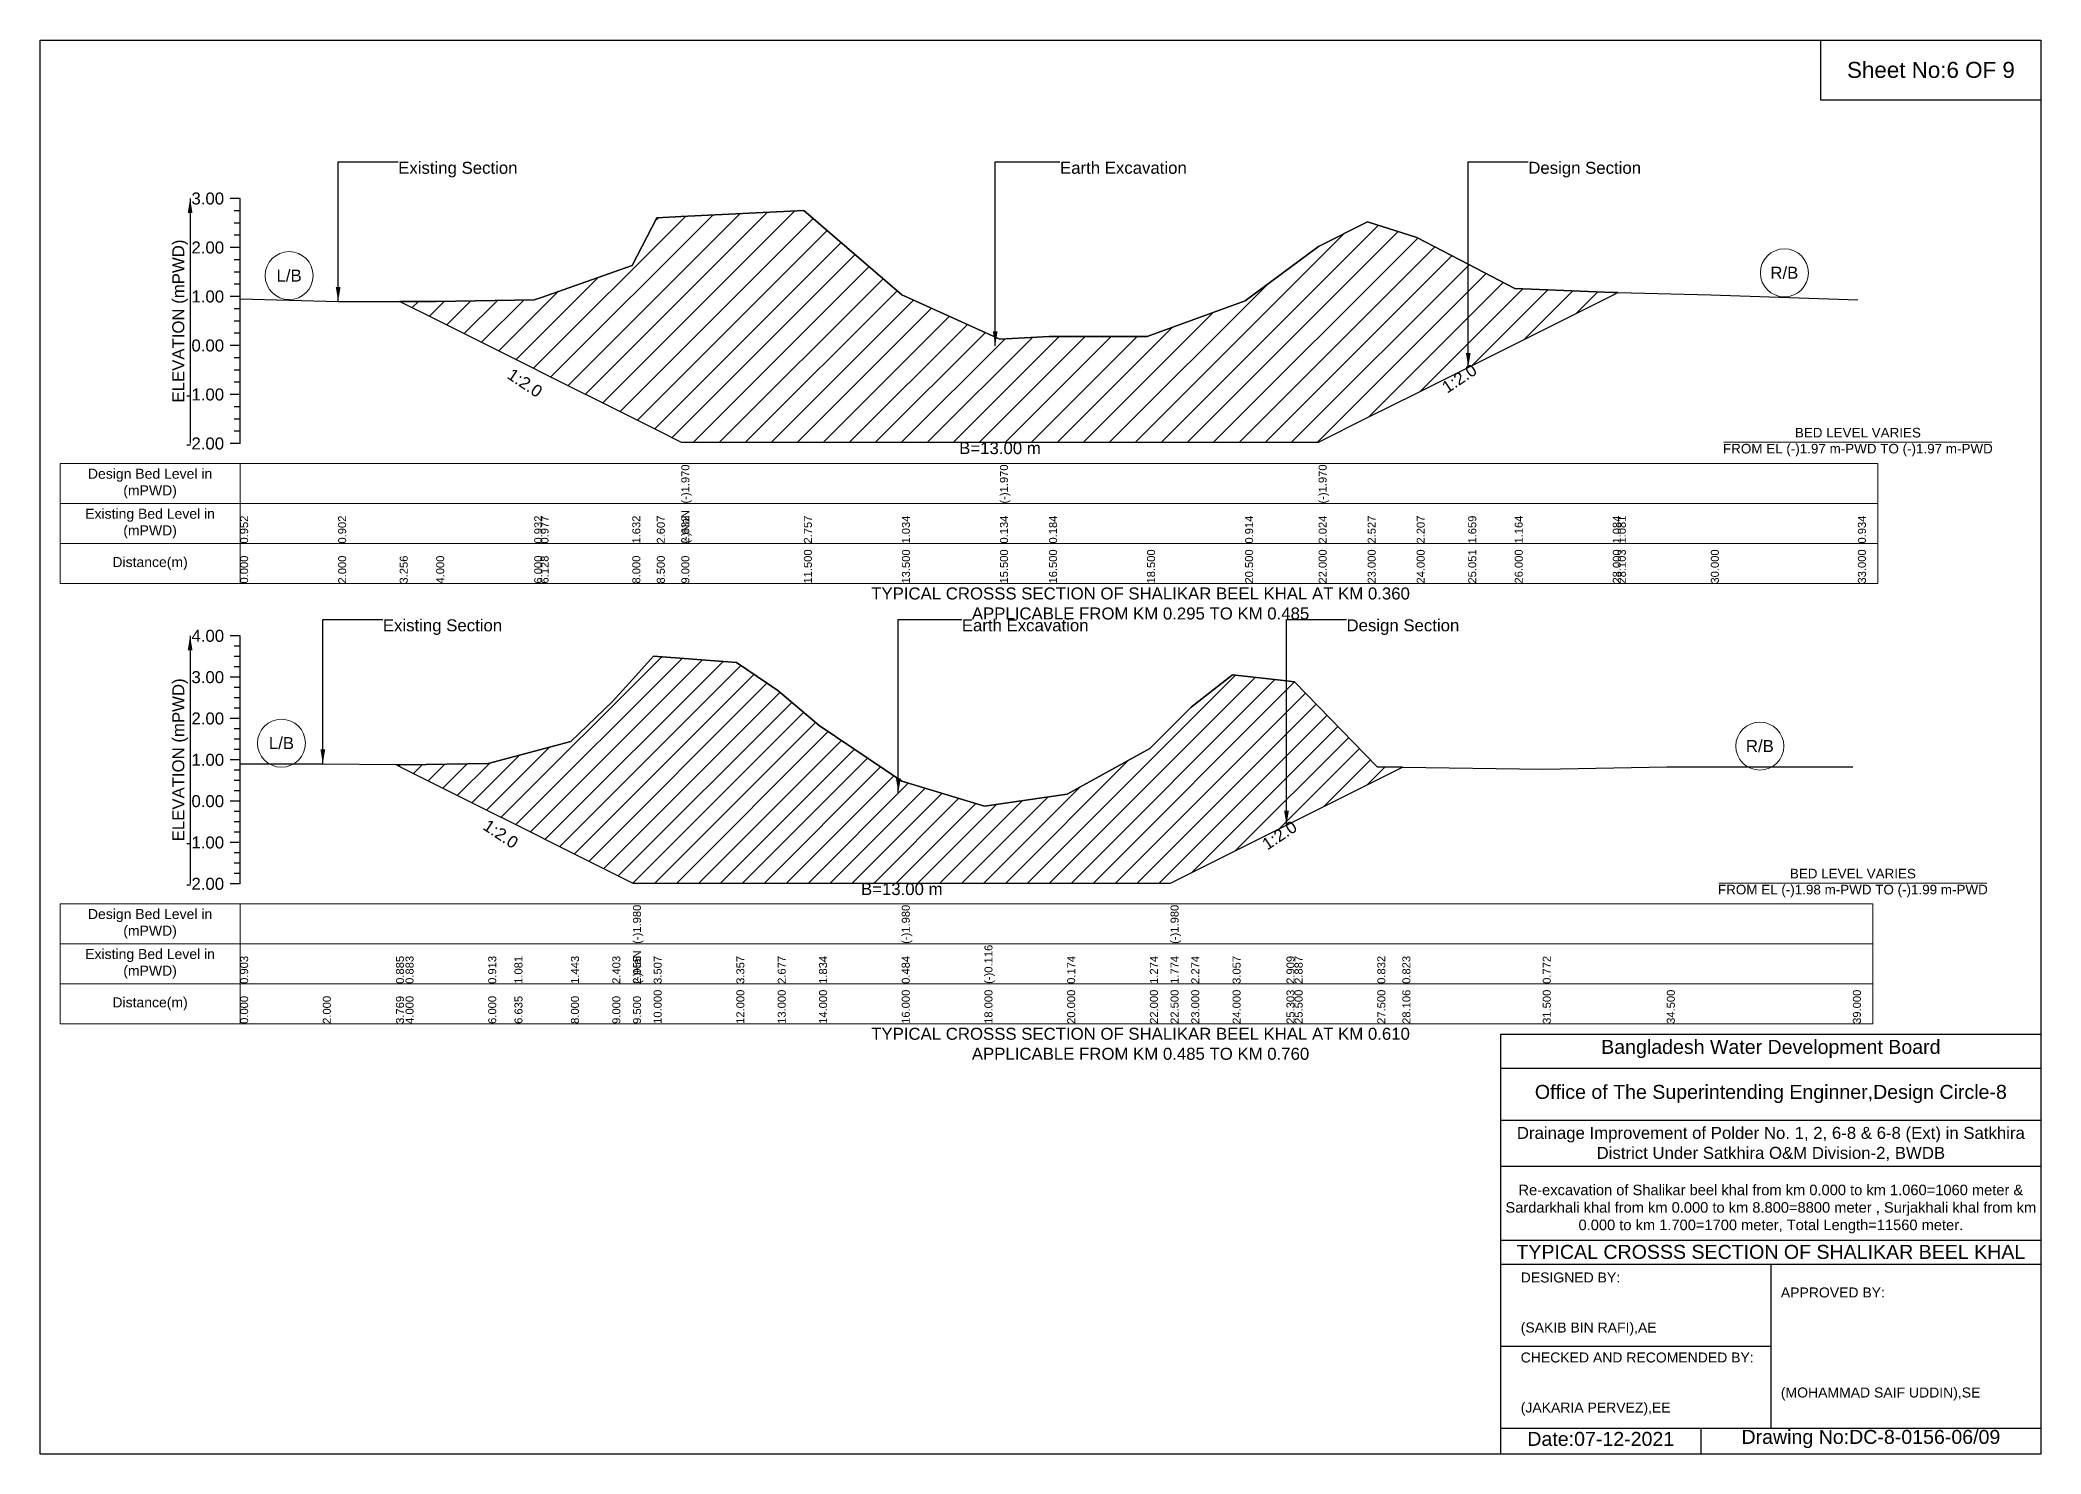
# Model space of a CAD drawing. Header units: inches. Extents: x 93000 to 506000, y -4242 to 0.
# Drawn here: x 380000 to 386000, y -4242 to 0 of the extents above; entities that cross this region are included whole.
import ezdxf

# ---------------------------------------------------------------- set-up
doc = ezdxf.new("R2010")
doc.units = ezdxf.units.IN
doc.header["$LTSCALE"] = 7
doc.header["$MEASUREMENT"] = 0
for name, color, linetype, lineweight in [('Cross section Data Border', 7, 'Continuous', 9), ('Cross Section Labels', 7, 'Continuous', 9), ('Existing_Bed_Level for Xsection', 7, 'Continuous', 25)]:
    doc.layers.add(name, color=color, linetype=linetype, lineweight=lineweight)
doc.styles.get("Standard").update_dxf_attribs({"font": 'arial.ttf'})
doc.dimstyles.get("Standard").update_dxf_attribs({"dimtxt": 0.18, "dimasz": 0.18, "dimexe": 0.18, "dimexo": 0.0625, "dimgap": 0.09, "dimtad": 0, "dimtih": 1, "dimtoh": 1, "dimdec": 4, "dimzin": 0, "dimdsep": 46, "dimtxsty": 'Standard', "dimcen": 0.09, "dimadec": 0, "dimazin": 0, "dimtfac": 1, "dimtdec": 4, "dimtofl": 0, "dimtmove": 0, "dimatfit": 3, "dimfxl": 1, "dimtolj": 1, "dimtzin": 0, "dimarcsym": 0})

msp = doc.modelspace()

# ---------------------------------------------------------------- hatches: boundary and pattern name
at = {"layer": 'Existing_Bed_Level for Xsection'}
h = msp.add_hatch(dxfattribs=at)
h.set_pattern_fill('ANSI31', color=256, scale=441, style=0)
h.paths.add_polyline_path([(381078.6, -784.1), (381188, -838.8), (381482, -985.8), (381500.8, -995.2), (381776, -1132.8), (381849.5, -1169.5), (381923, -1206.3), (382290.5, -1206.3), (382584.5, -1206.3), (382878.5, -1206.3), (383025.5, -1206.3), (383319.5, -1206.3), (383613.5, -1206.3), (383834, -1206.3), (383981, -1132.8), (384128, -1059.3), (384282.6, -982), (384422, -912.3), (384716, -765.3), (384731.1, -757.7), (384716, -757.4), (384422, -745.6), (384282.6, -672.9), (384128, -592.3), (383981, -545.2), (383834, -619.2), (383613.5, -782.3), (383319.5, -889.6), (383025.5, -889.6), (382878.5, -897), (382584.5, -764.7), (382290.5, -511.4), (381923, -529.8), (381849.5, -533.5), (381776, -676.8), (381500.8, -773.1), (381482, -779.7), (381188, -784.1)])
h = msp.add_hatch(dxfattribs=at)
h.set_pattern_fill('ANSI31', color=256, scale=372, style=0)
h.paths.add_polyline_path([(381067.4, -2173.8), (381096, -2188.1), (381344, -2312.1), (381422.7, -2351.5), (381592, -2436.1), (381716, -2498.1), (381778, -2529.1), (381840, -2529.1), (382088, -2529.1), (382212, -2529.1), (382336, -2529.1), (382584, -2529.1), (382832, -2529.1), (383080, -2529.1), (383328, -2529.1), (383390, -2529.1), (383452, -2498.1), (383576, -2436.1), (383737.6, -2355.4), (383762, -2343.1), (384010, -2219.1), (384085.1, -2181.6), (384010, -2180.4), (383762, -1925.6), (383737.6, -1922.9), (383576, -1904.5), (383452, -2001.6), (383390, -2063.6), (383328, -2125.6), (383080, -2262), (382832, -2298), (382584, -2223.6), (382336, -2056.2), (382212, -1951.7), (382088, -1867.3), (381840, -1848.7), (381778, -1917.2), (381716, -1985.6), (381592, -2104.7), (381422.7, -2149.5), (381344, -2170.4), (381096, -2174.1)])

# ---------------------------------------------------------------- linework, layer by layer
for points in [[(380000, 0), (386000, 0), (386000, -4242), (380000, -4242)], [(385340, 0), (386000, 0), (386000, -180), (385340, -180)]]:
    msp.add_lwpolyline(points, close=True)
for points in [[(384380, -4242), (384380, -2982), (386000, -2982)], [(384380, -3084), (386000, -3084)], [(384380, -3240), (386000, -3240)], [(384380, -3378), (386000, -3378)], [(384380, -3600), (386000, -3600)], [(384380, -3672), (386000, -3672)], [(385190, -3672), (385190, -4164)], [(384380, -3918), (385190, -3918)], [(384380, -4164), (386000, -4164)], [(384980, -4164), (384980, -4242)]]:
    msp.add_lwpolyline(points)
at = {"layer": 'Cross section Data Border'}
for points in [[(380060, -1270.7), (385511, -1270.7), (385511, -1630.7), (380060, -1630.7)], [(380060, -2591.6), (385496, -2591.6), (385496, -2951.6), (380060, -2951.6)]]:
    msp.add_lwpolyline(points, close=True, dxfattribs=at)
for points in [[(380600, -1270.7), (380600, -1630.7)], [(380060, -1390.7), (385511, -1390.7)], [(380060, -1510.7), (385511, -1510.7)], [(380600, -2591.6), (380600, -2951.6)], [(380060, -2711.6), (385496, -2711.6)], [(380060, -2831.6), (385496, -2831.6)]]:
    msp.add_lwpolyline(points, dxfattribs=at)
at = {"layer": 'Cross Section Labels'}
for points in [[(385049.1, -1206.3), (385852.9, -1206.3)], [(385034.1, -2529.1), (385837.9, -2529.1)]]:
    msp.add_lwpolyline(points, dxfattribs=at)
for centre in [(380747, -706.9), (385230.5, -698.5), (380724, -2109.6), (385157, -2118.4)]:
    msp.add_circle(centre, 72, dxfattribs=at)
at = {"layer": 'Existing_Bed_Level for Xsection'}
for points in [[(380600, -475.7), (380570, -475.7)], [(380600, -1210.7), (380600, -1063.7), (380600, -916.7), (380600, -769.7), (380600, -622.7), (380600, -475.7)], [(380600, -512.4), (380582, -512.4)], [(380600, -776.8), (380894, -784.1), (381078.6, -784.1), (381188, -784.1), (381482, -779.7), (381500.8, -773.1), (381776, -676.8), (381849.5, -533.5), (381923, -529.8), (381923, -529.8), (382290.5, -511.4), (382584.5, -764.7), (382878.5, -897), (382878.5, -897), (383025.5, -889.6), (383319.5, -889.6), (383613.5, -782.3), (383834, -619.2), (383834, -619.2), (383981, -545.2), (384128, -592.3), (384282.6, -672.9), (384422, -745.6), (384716, -757.4), (384731.1, -757.7), (385010, -764.7), (385451, -779.4)], [(380600, -549.2), (380582, -549.2)], [(380600, -585.9), (380582, -585.9)], [(380600, -622.7), (380570, -622.7)], [(380600, -659.4), (380582, -659.4)], [(380600, -696.2), (380582, -696.2)], [(380600, -769.7), (380570, -769.7)], [(380600, -732.9), (380582, -732.9)], [(380600, -806.4), (380582, -806.4)], [(380600, -843.2), (380582, -843.2)], [(380600, -879.9), (380582, -879.9)], [(380600, -916.7), (380570, -916.7)], [(380600, -953.4), (380582, -953.4)], [(380600, -990.2), (380582, -990.2)], [(380600, -1063.7), (380570, -1063.7)], [(380600, -1026.9), (380582, -1026.9)], [(380600, -1100.4), (380582, -1100.4)], [(380600, -1137.2), (380582, -1137.2)], [(380600, -1173.9), (380582, -1173.9)], [(380600, -1210.7), (380570, -1210.7)], [(380600, -1787.6), (380570, -1787.6)], [(380600, -2531.6), (380600, -2407.6), (380600, -2283.6), (380600, -2159.6), (380600, -2035.6), (380600, -1911.6), (380600, -1787.6)], [(380600, -1818.6), (380582, -1818.6)], [(380600, -1849.6), (380582, -1849.6)], [(380600, -2171.6), (380848, -2171.6), (381067.4, -2173.8), (381096, -2174.1), (381344, -2170.4), (381422.7, -2149.5), (381592, -2104.7), (381716, -1985.6), (381778, -1917.2), (381778, -1917.2), (381840, -1848.7), (382088, -1867.3), (382212, -1951.7), (382336, -2056.2), (382584, -2223.6), (382584, -2223.6), (382832, -2298), (383080, -2262), (383328, -2125.6), (383390, -2063.6), (383390, -2063.6), (383452, -2001.6), (383576, -1904.5), (383737.6, -1922.9), (383762, -1925.6), (384010, -2180.4), (384085.1, -2181.6), (384506, -2187.9), (384878, -2180.4), (385436, -2180.4)], [(380600, -1911.6), (380570, -1911.6)], [(380600, -1880.6), (380582, -1880.6)], [(380600, -1942.6), (380582, -1942.6)], [(380600, -1973.6), (380582, -1973.6)], [(380600, -2035.6), (380570, -2035.6)], [(380600, -2004.6), (380582, -2004.6)], [(380600, -2066.6), (380582, -2066.6)], [(380600, -2097.6), (380582, -2097.6)], [(380600, -2159.6), (380570, -2159.6)], [(380600, -2128.6), (380582, -2128.6)], [(380600, -2190.6), (380582, -2190.6)], [(380600, -2221.6), (380582, -2221.6)], [(380600, -2252.6), (380582, -2252.6)], [(380600, -2283.6), (380570, -2283.6)], [(380600, -2314.6), (380582, -2314.6)], [(380600, -2345.6), (380582, -2345.6)], [(380600, -2376.6), (380582, -2376.6)], [(380600, -2407.6), (380570, -2407.6)], [(380600, -2438.6), (380582, -2438.6)], [(380600, -2469.6), (380582, -2469.6)], [(380600, -2500.6), (380582, -2500.6)], [(380600, -2531.6), (380570, -2531.6)]]:
    msp.add_lwpolyline(points, dxfattribs=at)
for points in [[(381078.6, -784.1), (381078.6, -784.1), (381188, -838.8), (381482, -985.8), (381500.8, -995.2), (381776, -1132.8), (381849.5, -1169.5), (381923, -1206.3), (381923, -1206.3), (382290.5, -1206.3), (382584.5, -1206.3), (382878.5, -1206.3), (382878.5, -1206.3), (383025.5, -1206.3), (383319.5, -1206.3), (383613.5, -1206.3), (383834, -1206.3), (383834, -1206.3), (383981, -1132.8), (384128, -1059.3), (384282.6, -982), (384422, -912.3), (384716, -765.3), (384731.1, -757.7), (384731.1, -757.7), (384731.1, -757.7), (384716, -757.4), (384422, -745.6), (384282.6, -672.9), (384128, -592.3), (383981, -545.2), (383834, -619.2), (383834, -619.2), (383613.5, -782.3), (383319.5, -889.6), (383025.5, -889.6), (382878.5, -897), (382878.5, -897), (382584.5, -764.7), (382290.5, -511.4), (381923, -529.8), (381923, -529.8), (381849.5, -533.5), (381776, -676.8), (381500.8, -773.1), (381482, -779.7), (381188, -784.1), (381078.6, -784.1)], [(381067.4, -2173.8), (381096, -2188.1), (381344, -2312.1), (381422.7, -2351.5), (381592, -2436.1), (381716, -2498.1), (381778, -2529.1), (381778, -2529.1), (381840, -2529.1), (382088, -2529.1), (382212, -2529.1), (382336, -2529.1), (382584, -2529.1), (382584, -2529.1), (382832, -2529.1), (383080, -2529.1), (383328, -2529.1), (383390, -2529.1), (383390, -2529.1), (383452, -2498.1), (383576, -2436.1), (383737.6, -2355.4), (383762, -2343.1), (384010, -2219.1), (384085.1, -2181.6), (384010, -2180.4), (383762, -1925.6), (383737.6, -1922.9), (383576, -1904.5), (383452, -2001.6), (383390, -2063.6), (383390, -2063.6), (383328, -2125.6), (383080, -2262), (382832, -2298), (382584, -2223.6), (382584, -2223.6), (382336, -2056.2), (382212, -1951.7), (382088, -1867.3), (381840, -1848.7), (381778, -1917.2), (381778, -1917.2), (381716, -1985.6), (381592, -2104.7), (381422.7, -2149.5), (381344, -2170.4), (381096, -2174.1)]]:
    msp.add_lwpolyline(points, close=True, dxfattribs=at)

# ---------------------------------------------------------------- texts
at = {"attachment_point": 5}
for s, insert, char_height in [('Sheet No:6 OF 9', (385670, -90), 48), ('Bangladesh Water Development Board', (385190, -3027), 42), ('Office of The Superintending Enginner,Design Circle-8', (385190, -3162), 42)]:
    msp.add_mtext(s, dxfattribs=dict(at, insert=insert, char_height=char_height))
for s, insert, char_height, width, attachment_point in [('Drainage Improvement of Polder No. 1, 2, 6-8 & 6-8 (Ext) in Satkhira District Under Satkhira O&M Division-2, BWDB', (385190, -3312), 36, 1680, 5), ('Re-excavation of Shalikar beel khal from km 0.000 to km 1.060=1060 meter & Sardarkhali khal from km 0.000 to km 8.800=8800 meter , Surjakhali khal from km 0.000 to km 1.700=1700 meter, Total Length=11560 meter.', (385190, -3507), 31.4683, 1620, 5), ('TYPICAL CROSSS SECTION OF SHALIKAR BEEL KHAL', (385190, -3636), 42, 1680, 5), ('DESIGNED BY:^J^J^J(SAKIB BIN RAFI),AE', (384440, -3792), 30, 840, 4), ('APPROVED BY:^J^J^J^J^J^J(MOHAMMAD SAIF UDDIN),SE', (385220, -3912), 30, 840, 4), ('CHECKED AND RECOMENDED BY:^J^J^J(JAKARIA PERVEZ),EE', (384440, -4032), 30, 840, 4), ('Date:07-12-2021', (384680, -4197), 42, 840, 5), ('Drawing No:DC-8-0156-06/09', (385490, -4197), 42, 1320, 5)]:
    msp.add_mtext(s, dxfattribs=dict(insert=insert, char_height=char_height, width=width, attachment_point=attachment_point))
at = {"layer": 'Cross section Data Border', "char_height": 30, "width": 480, "attachment_point": 5}
for s, insert in [('Design Bed Level in (mPWD)', (380330, -1330.7)), ('Existing Bed Level in (mPWD)', (380330, -1450.7)), ('Distance(m)', (380330, -1570.7)), ('Design Bed Level in (mPWD)', (380330, -2651.6)), ('Existing Bed Level in (mPWD)', (380330, -2771.6)), ('Distance(m)', (380330, -2891.6))]:
    msp.add_mtext(s, dxfattribs=dict(at, insert=insert))
at = {"layer": 'Cross Section Labels'}
for s, insert, char_height, attachment_point in [('Existing Section', (381074, -365.4), 36, 1), ('Earth Excavation', (383058.5, -365.4), 36, 1), ('Design Section', (384462.6, -365.4), 36, 1), ('L/B', (380747, -706.9), 36, 5), ('R/B', (385230.5, -698.5), 36, 5), ('BED LEVEL VARIES ^JFROM EL (-)1.97 m-PWD TO (-)1.97 m-PWD', (385451, -1206.3), 28.8, 5), ('B=13.00 m', (382878.5, -1206.3), 36, 2), ('TYPICAL CROSSS SECTION OF SHALIKAR BEEL KHAL AT KM 0.360^JAPPLICABLE FROM KM 0.295 TO KM 0.485', (383300, -1690.7), 36, 5), ('Existing Section', (381028, -1738), 36, 1), ('Earth Excavation', (382764, -1738), 36, 1), ('Design Section', (383917.6, -1738), 36, 1), ('L/B', (380724, -2109.6), 36, 5), ('R/B', (385157, -2118.4), 36, 5), ('BED LEVEL VARIES ^JFROM EL (-)1.98 m-PWD TO (-)1.99 m-PWD', (385436, -2529.1), 28.8, 5), ('B=13.00 m', (382584, -2529.1), 36, 2), ('TYPICAL CROSSS SECTION OF SHALIKAR BEEL KHAL AT KM 0.610^JAPPLICABLE FROM KM 0.485 TO KM 0.760', (383300, -3011.6), 36, 5)]:
    msp.add_mtext(s, dxfattribs=dict(at, insert=insert, char_height=char_height, attachment_point=attachment_point))
at = {"layer": 'Cross Section Labels', "char_height": 36, "attachment_point": 2}
for insert, rotation in [((381464.1, -1013.6), 326.30993), ((384245.8, -1000.4), 33.69007), ((381391.7, -2367), 326.30993), ((383706.6, -2370.9), 33.69007)]:
    msp.add_mtext('1:2.0', dxfattribs=dict(at, insert=insert, rotation=rotation))
at = {"layer": 'Existing_Bed_Level for Xsection', "char_height": 36, "attachment_point": 6}
for s, insert in [('3.00', (380552, -475.7)), ('2.00', (380552, -622.7)), ('1.00', (380552, -769.7)), ('0.00', (380552, -916.7)), ('-1.00', (380552, -1063.7)), ('-2.00', (380552, -1210.7)), ('4.00', (380552, -1787.6)), ('3.00', (380552, -1911.6)), ('2.00', (380552, -2035.6)), ('1.00', (380552, -2159.6)), ('0.00', (380552, -2283.6)), ('-1.00', (380552, -2407.6)), ('-2.00', (380552, -2531.6))]:
    msp.add_mtext(s, dxfattribs=dict(at, insert=insert))
at = {"layer": 'Existing_Bed_Level for Xsection', "rotation": 90}
for s, insert, char_height, attachment_point in [('ELEVATION (mPWD)', (380420, -843.2), 36, 5), ('(-)1.970', (381923, -1390.7), 24, 1), ('(-)1.970', (382878.5, -1390.7), 24, 1), ('(-)1.970', (383834, -1390.7), 24, 1), ('0.952', (380600, -1510.7), 24, 1), ('0.902', (380894, -1510.7), 24, 1), ('0.902', (380894, -1510.7), 24, 1), ('0.902', (380894, -1510.7), 24, 1), ('0.932', (381482, -1510.7), 24, 1), ('0.977', (381500.8, -1510.7), 24, 1), ('1.632', (381776, -1510.7), 24, 1), ('2.607', (381849.5, -1510.7), 24, 1), ('(-)NaN', (381923, -1510.7), 24, 1), ('(-)NaN', (381923, -1510.7), 24, 1), ('2.632', (381923, -1510.7), 24, 1), ('2.632', (381923, -1510.7), 24, 1), ('2.757', (382290.5, -1510.7), 24, 1), ('1.034', (382584.5, -1510.7), 24, 1), ('1.034', (382584.5, -1510.7), 24, 1), ('0.134', (382878.5, -1510.7), 24, 1), ('0.134', (382878.5, -1510.7), 24, 1), ('0.184', (383025.5, -1510.7), 24, 1), ('0.184', (383025.5, -1510.7), 24, 1), ('0.914', (383613.5, -1510.7), 24, 1), ('2.024', (383834, -1510.7), 24, 1), ('2.024', (383834, -1510.7), 24, 1), ('2.024', (383834, -1510.7), 24, 1), ('2.527', (383981, -1510.7), 24, 1), ('2.207', (384128, -1510.7), 24, 1), ('1.659', (384282.6, -1510.7), 24, 1), ('1.164', (384422, -1510.7), 24, 1), ('1.084', (384716, -1510.7), 24, 1), ('1.081', (384731.1, -1510.7), 24, 1), ('0.934', (385451, -1510.7), 24, 1), ('0.000', (380600, -1630.7), 24, 1), ('2.000', (380894, -1630.7), 24, 1), ('3.256', (381078.6, -1630.7), 24, 1), ('4.000', (381188, -1630.7), 24, 1), ('6.000', (381482, -1630.7), 24, 1), ('6.128', (381500.8, -1630.7), 24, 1), ('8.000', (381776, -1630.7), 24, 1), ('8.500', (381849.5, -1630.7), 24, 1), ('9.000', (381923, -1630.7), 24, 1), ('9.000', (381923, -1630.7), 24, 1), ('9.000', (381923, -1630.7), 24, 1), ('11.500', (382290.5, -1630.7), 24, 1), ('13.500', (382584.5, -1630.7), 24, 1), ('15.500', (382878.5, -1630.7), 24, 1), ('15.500', (382878.5, -1630.7), 24, 1), ('15.500', (382878.5, -1630.7), 24, 1), ('16.500', (383025.5, -1630.7), 24, 1), ('18.500', (383319.5, -1630.7), 24, 1), ('20.500', (383613.5, -1630.7), 24, 1), ('22.000', (383834, -1630.7), 24, 1), ('22.000', (383834, -1630.7), 24, 1), ('22.000', (383834, -1630.7), 24, 1), ('23.000', (383981, -1630.7), 24, 1), ('24.000', (384128, -1630.7), 24, 1), ('25.051', (384282.6, -1630.7), 24, 1), ('26.000', (384422, -1630.7), 24, 1), ('28.000', (384716, -1630.7), 24, 1), ('28.103', (384731.1, -1630.7), 24, 1), ('30.000', (385010, -1630.7), 24, 1), ('33.000', (385451, -1630.7), 24, 1), ('ELEVATION (mPWD)', (380420, -2159.6), 36, 5), ('(-)1.980', (381778, -2711.6), 24, 1), ('(-)1.980', (382584, -2711.6), 24, 1), ('(-)1.980', (383390, -2711.6), 24, 1), ('0.903', (380600, -2831.6), 24, 1), ('0.903', (380600, -2831.6), 24, 1), ('0.885', (381067.4, -2831.6), 24, 1), ('0.883', (381096, -2831.6), 24, 1), ('0.913', (381344, -2831.6), 24, 1), ('1.081', (381422.7, -2831.6), 24, 1), ('1.443', (381592, -2831.6), 24, 1), ('2.403', (381716, -2831.6), 24, 1), ('(-)NaN', (381778, -2831.6), 24, 1), ('2.955', (381778, -2831.6), 24, 1), ('2.955', (381778, -2831.6), 24, 1), ('3.507', (381840, -2831.6), 24, 1), ('3.357', (382088, -2831.6), 24, 1), ('2.677', (382212, -2831.6), 24, 1), ('1.834', (382336, -2831.6), 24, 1), ('0.484', (382584, -2831.6), 24, 1), ('0.484', (382584, -2831.6), 24, 1), ('0.484', (382584, -2831.6), 24, 1), ('(-)0.116', (382832, -2831.6), 24, 1), ('0.174', (383080, -2831.6), 24, 1), ('1.274', (383328, -2831.6), 24, 1), ('1.774', (383390, -2831.6), 24, 1), ('1.774', (383390, -2831.6), 24, 1), ('1.774', (383390, -2831.6), 24, 1), ('2.274', (383452, -2831.6), 24, 1), ('3.057', (383576, -2831.6), 24, 1), ('2.909', (383737.6, -2831.6), 24, 1), ('2.887', (383762, -2831.6), 24, 1), ('0.832', (384010, -2831.6), 24, 1), ('0.832', (384010, -2831.6), 24, 1), ('0.832', (384010, -2831.6), 24, 1), ('0.823', (384085.1, -2831.6), 24, 1), ('0.772', (384506, -2831.6), 24, 1), ('0.000', (380600, -2951.6), 24, 1), ('2.000', (380848, -2951.6), 24, 1), ('3.769', (381067.4, -2951.6), 24, 1), ('4.000', (381096, -2951.6), 24, 1), ('6.000', (381344, -2951.6), 24, 1), ('6.635', (381422.7, -2951.6), 24, 1), ('8.000', (381592, -2951.6), 24, 1), ('9.000', (381716, -2951.6), 24, 1), ('9.500', (381778, -2951.6), 24, 1), ('9.500', (381778, -2951.6), 24, 1), ('9.500', (381778, -2951.6), 24, 1), ('10.000', (381840, -2951.6), 24, 1), ('12.000', (382088, -2951.6), 24, 1), ('13.000', (382212, -2951.6), 24, 1), ('14.000', (382336, -2951.6), 24, 1), ('16.000', (382584, -2951.6), 24, 1), ('16.000', (382584, -2951.6), 24, 1), ('16.000', (382584, -2951.6), 24, 1), ('18.000', (382832, -2951.6), 24, 1), ('20.000', (383080, -2951.6), 24, 1), ('22.000', (383328, -2951.6), 24, 1), ('22.500', (383390, -2951.6), 24, 1), ('22.500', (383390, -2951.6), 24, 1), ('22.500', (383390, -2951.6), 24, 1), ('23.000', (383452, -2951.6), 24, 1), ('24.000', (383576, -2951.6), 24, 1), ('25.303', (383737.6, -2951.6), 24, 1), ('25.500', (383762, -2951.6), 24, 1), ('27.500', (384010, -2951.6), 24, 1), ('28.106', (384085.1, -2951.6), 24, 1), ('31.500', (384506, -2951.6), 24, 1), ('34.500', (384878, -2951.6), 24, 1), ('39.000', (385436, -2951.6), 24, 1)]:
    msp.add_mtext(s, dxfattribs=dict(at, insert=insert, char_height=char_height, attachment_point=attachment_point))

# ---------------------------------------------------------------- leaders
at = {"layer": 'Cross Section Labels', "annotation_type": 0, "has_hookline": 1, "hookline_direction": 0}
for points, text_width in [([(380894, -784.1), (380894, -365.4), (381073.9, -365.4)], 350.4), ([(382864.2, -917.2), (382864.2, -365.4), (383058.4, -365.4)], 372.7), ([(384282.6, -982), (384282.6, -365.4), (384462.5, -365.4)], 330.9), ([(380848, -2171.6), (380848, -1738), (381027.9, -1738)], 350.4), ([(382573.7, -2258.2), (382573.7, -1738), (382763.9, -1738)], 372.7), ([(383737.6, -2355.4), (383737.6, -1738), (383917.5, -1738)], 330.9)]:
    msp.add_leader(points, dimstyle='Standard', override={"dimasz": 43.2}, dxfattribs=dict(at, text_width=text_width))
at = {"layer": 'Existing_Bed_Level for Xsection'}
for points in [[(380450, -475.7), (380450, -1210.7)], [(380450, -1787.6), (380450, -2531.6)]]:
    msp.add_leader(points, dimstyle='Standard', override={"dimasz": 43.2}, dxfattribs=at)

doc.saveas('drawing.dxf')
